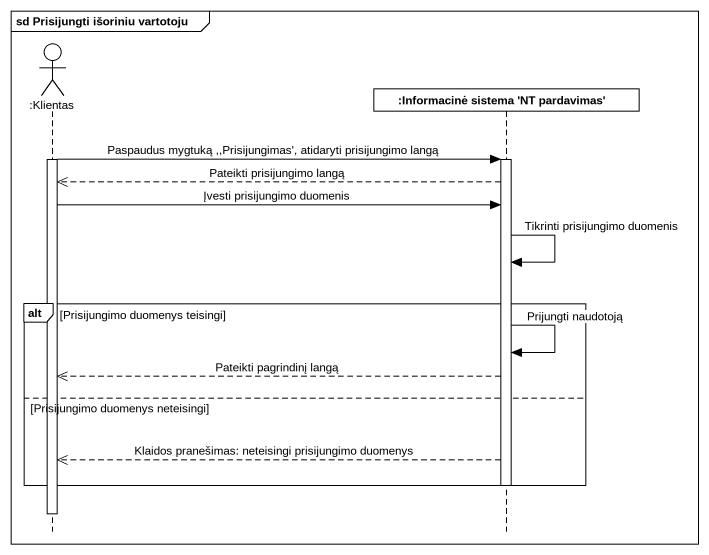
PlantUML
@startuml
mainframe sd Prisijungti išoriniu vartotoju
hide footbox
actor ":Klientas" as Klientas
participant ":Informacinė sistema 'NT pardavimas'" as Informacinė_sistema_NT

activate Klientas
Klientas -> Informacinė_sistema_NT : Paspaudus mygtuką ,,Prisijungimas', atidaryti prisijungimo langą
activate Informacinė_sistema_NT
Informacinė_sistema_NT -->> Klientas : Pateikti prisijungimo langą
Klientas -> Informacinė_sistema_NT : Įvesti prisijungimo duomenis
Informacinė_sistema_NT -> Informacinė_sistema_NT : Tikrinti prisijungimo duomenis
alt Prisijungimo duomenys teisingi
  Informacinė_sistema_NT -> Informacinė_sistema_NT : Prijungti naudotoją
  Informacinė_sistema_NT -->> Klientas : Pateikti pagrindinį langą
else Prisijungimo duomenys neteisingi
  Informacinė_sistema_NT -->> Klientas : Klaidos pranešimas: neteisingi prisijungimo duomenys
end
deactivate Informacinė_sistema_NT
deactivate Klientas
@enduml
